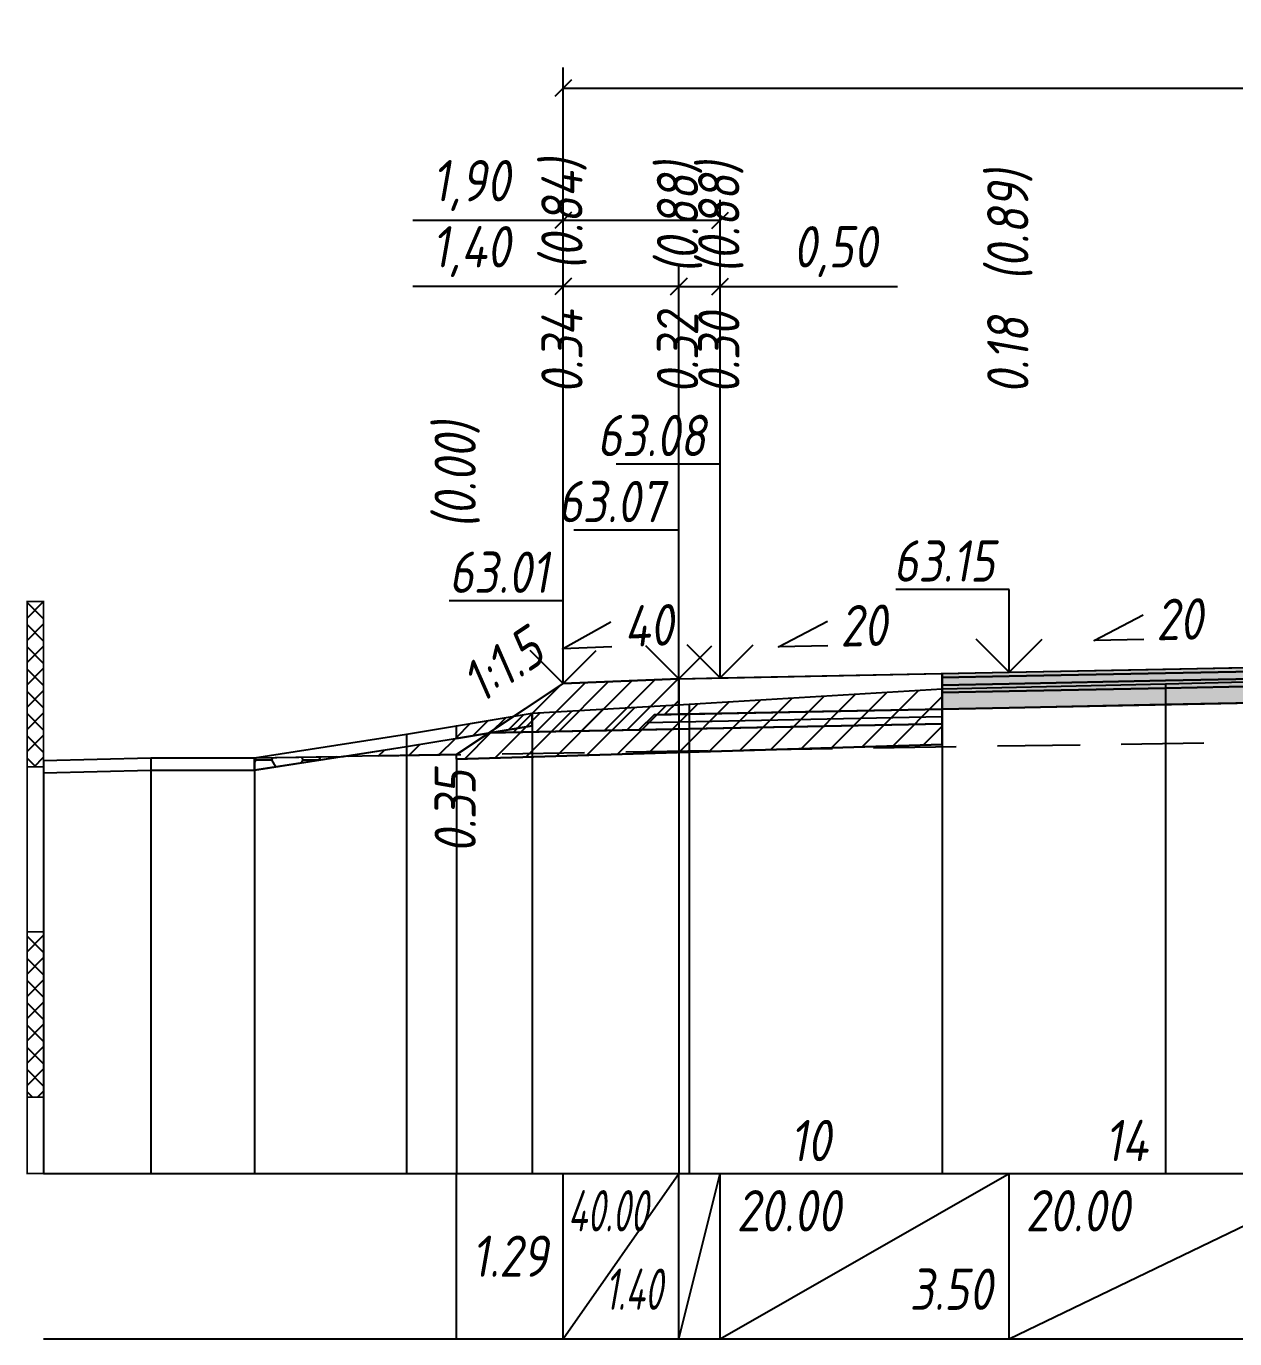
# Model space of a CAD drawing. Extents: x -717 to 1451, y -133302 to 233.
# Drawn here: x 78.9 to 152.1, y -46327 to -46247.5 of the extents above; entities that cross this region are included whole.
import ezdxf
from ezdxf.enums import TextEntityAlignment as Align

# ---------------------------------------------------------------- set-up
doc = ezdxf.new("R2010")
doc.units = 0
doc.linetypes.add('штриховая', pattern=[0.75, 0.5, -0.25])
for name, color, linetype in [('Интерполированный поперечник', 2, 'Continuous'), ('Код_514', 1, 'Continuous'), ('Контур_0', 7, 'Continuous'), ('Контур_2521', 7, 'Continuous'), ('Контур_2564', 7, 'Continuous'), ('Контур_2660', 7, 'Continuous'), ('Контур_2665', 7, 'Continuous'), ('Контур_400', 7, 'Continuous'), ('Контур_508', 7, 'Continuous'), ('Контур_512', 7, 'Continuous'), ('Контур_513', 7, 'Continuous'), ('Контур_818', 7, 'Continuous'), ('Красный поперечник', 1, 'Continuous'), ('Линейка абсолютных высот', 7, 'Continuous'), ('Объём_2501', 7, 'Continuous'), ('Объём_2564', 7, 'Continuous'), ('Объём_2650', 7, 'Continuous'), ('Объём_2660', 7, 'Continuous'), ('Объём_2661', 7, 'Continuous'), ('Объём_2665', 7, 'Continuous'), ('Объём_2666', 7, 'Continuous'), ('Объём_2667', 7, 'Continuous'), ('Объём_2668', 7, 'Continuous'), ('Объём_2669', 7, 'Continuous'), ('Объём_2675', 7, 'Continuous'), ('Объём_2753', 7, 'Continuous'), ('Откосы', 7, 'Continuous'), ('Отметки покрытия', 7, 'Continuous'), ('Рабочие отметки', 7, 'Continuous'), ('Рабочие отметки доп.', 7, 'Continuous'), ('Слои выравнивания', 7, 'Continuous'), ('Таблица', 7, 'Continuous'), ('Уклоны проезжей части', 7, 'Continuous'), ('Черный поперечник', 3, 'Continuous')]:
    doc.layers.add(name, color=color, linetype=linetype)
for name, color, linetype, true_color in [('Контур_2540', 2, 'Continuous', 0xffff00), ('Контур_2560', 2, 'Continuous', 0xffff00), ('Контур_2561', 7, 'Continuous', 0xff8040), ('Контур_2562', 3, 'Continuous', 0x00ff00), ('Контур_2563', 7, 'Continuous', 0xff8000), ('Контур_2570', 7, 'Continuous', 0x80ff00), ('Контур_2725', 7, 'Continuous', 0x323232), ('Контур_2736', 4, 'Continuous', 0x00ffff), ('Контур_2737', 4, 'Continuous', 0x00ffff), ('Контур_2738', 4, 'Continuous', 0x00ffff), ('Контур_2739', 4, 'Continuous', 0x00ffff), ('Контур_2741', 4, 'Continuous', 0x00ffff), ('Контур_2742', 4, 'Continuous', 0x00ffff), ('Контур_2743', 4, 'Continuous', 0x00ffff), ('Контур_2744', 7, 'Continuous', 0xa4ffff), ('Контур_2745', 7, 'Continuous', 0xa4ffff), ('Контур_2747', 4, 'Continuous', 0x00ffff), ('Контур_2748', 4, 'Continuous', 0x00ffff), ('Контур_2749', 4, 'Continuous', 0x00ffff), ('Контур_2750', 4, 'Continuous', 0x00ffff), ('Контур_2751', 4, 'Continuous', 0x00ffff), ('Контур_2752', 4, 'Continuous', 0x00ffff), ('Контур_2760', 7, 'Continuous', 0x323232), ('Контур_2761', 7, 'Continuous', 0x323232), ('Контур_2762', 7, 'Continuous', 0x323232), ('Контур_2763', 7, 'Continuous', 0x323232), ('Контур_402', 7, 'Continuous', 0xff6464), ('Контур_703', 4, 'Continuous', 0x00ffff), ('Контур_705', 4, 'Continuous', 0x00ffff), ('Контур_707', 4, 'Continuous', 0x00ffff), ('Контур_720', 131, 'Continuous', 0xaaffff), ('Объём_2500', 7, 'Continuous', 0xc0c0c0), ('Объём_2520', 7, 'Continuous', 0x80ffff), ('Объём_2540', 2, 'Continuous', 0xffff00), ('Объём_2560', 2, 'Continuous', 0xffff00), ('Объём_2561', 7, 'Continuous', 0xff8040), ('Объём_2562', 3, 'Continuous', 0x00ff00), ('Объём_2563', 7, 'Continuous', 0xff8000), ('Объём_2570', 7, 'Continuous', 0x80ff00), ('Объём_2600', 7, 'Continuous', 0x808000), ('Объём_2746', 2, 'Continuous', 0xffff00)]:
    doc.layers.add(name, color=color, linetype=linetype, true_color=true_color)
doc.styles.get("Standard").update_dxf_attribs({"font": 'txt', "height": 2.5})
doc.styles.add('М', font='romand.shx', dxfattribs={"width": 0.8, "oblique": 10, "height": 2.5})
doc.dimstyles.new('ISO-25', dxfattribs={"dimtxt": 2.5, "dimasz": 2.5, "dimexe": 1.25, "dimexo": 0.625, "dimtad": 1, "dimtxsty": 'Standard', "dimcen": 2.5, "dimadec": 0, "dimazin": 0, "dimtfac": 1, "dimtmove": 0, "dimatfit": 3, "dimfxl": 1, "dimarcsym": 0})
pattern_1 = [(45.0000013, (0, 0), (-0.67351924, 0.673519211), []), (135.0000003, (0, 0), (-0.673519222, -0.67351923), [])]

# ---------------------------------------------------------------- blocks, each defined once
blk = doc.blocks.new('_Oblique')
at = {"color": 0, "linetype": 'ByBlock', "lineweight": -2}
blk.add_line((-0.5, -0.5), (0.5, 0.5), dxfattribs=at)
blk = doc.blocks.new('*D1091')
at = {"color": 0, "lineweight": -2, "transparency": 16777216}
for p, q in [((111.467, -46286.764), (111.467, -46262.044)), ((118.467, -46286.484), (118.467, -46262.044)), ((111.467, -46263.294), (102.355, -46263.294)), ((118.467, -46263.294), (111.467, -46263.294))]:
    blk.add_line(p, q, dxfattribs=at)
at = {"layer": 'Defpoints', "color": 0, "transparency": 16777216}
for p in [(118.467, -46263.294), (111.467, -46287.389), (118.467, -46287.109)]:
    blk.add_point(p, dxfattribs=at)
at = {"color": 0, "lineweight": -2, "transparency": 16777216, "rotation": 180}
blk.add_blockref('_Oblique', (111.467, -46263.294), dxfattribs=at)
at = {"color": 0, "lineweight": -2, "transparency": 16777216}
blk.add_blockref('_Oblique', (118.467, -46263.294), dxfattribs=at)
at = {"color": 0, "transparency": 16777216, "insert": (105.896, -46261.181), "char_height": 2.5, "width": 8.75, "attachment_point": 5, "style": 'М'}
blk.add_mtext('1,40', dxfattribs=at)
blk = doc.blocks.new('*D1093')
at = {"color": 0, "lineweight": -2, "transparency": 16777216}
for p, q in [((118.467, -46286.484), (118.467, -46262.044)), ((120.967, -46286.434), (120.967, -46262.044)), ((118.467, -46263.294), (120.967, -46263.294)), ((120.967, -46263.294), (131.698, -46263.294))]:
    blk.add_line(p, q, dxfattribs=at)
at = {"layer": 'Defpoints', "color": 0, "transparency": 16777216}
for p in [(120.967, -46263.294), (118.467, -46287.109), (120.967, -46287.059)]:
    blk.add_point(p, dxfattribs=at)
at = {"color": 0, "lineweight": -2, "transparency": 16777216, "rotation": 180}
blk.add_blockref('_Oblique', (118.467, -46263.294), dxfattribs=at)
at = {"color": 0, "lineweight": -2, "transparency": 16777216}
blk.add_blockref('_Oblique', (120.967, -46263.294), dxfattribs=at)
at = {"color": 0, "transparency": 16777216, "insert": (127.936, -46261.181), "char_height": 2.5, "width": 9.16667, "attachment_point": 5, "style": 'М'}
blk.add_mtext('0,50', dxfattribs=at)
blk = doc.blocks.new('*D1096')
at = {"color": 0, "lineweight": -2, "transparency": 16777216}
for p, q in [((111.467, -46286.764), (111.467, -46258.044)), ((120.967, -46286.434), (120.967, -46258.044)), ((111.467, -46259.294), (102.355, -46259.294)), ((120.967, -46259.294), (111.467, -46259.294))]:
    blk.add_line(p, q, dxfattribs=at)
at = {"layer": 'Defpoints', "color": 0, "transparency": 16777216}
for p in [(120.967, -46259.294), (111.467, -46287.389), (120.967, -46287.059)]:
    blk.add_point(p, dxfattribs=at)
at = {"color": 0, "lineweight": -2, "transparency": 16777216, "rotation": 180}
blk.add_blockref('_Oblique', (111.467, -46259.294), dxfattribs=at)
at = {"color": 0, "lineweight": -2, "transparency": 16777216}
blk.add_blockref('_Oblique', (120.967, -46259.294), dxfattribs=at)
at = {"color": 0, "transparency": 16777216, "insert": (105.896, -46257.181), "char_height": 2.5, "width": 8.75, "attachment_point": 5, "style": 'М'}
blk.add_mtext('1,90', dxfattribs=at)
blk = doc.blocks.new('*D1097')
at = {"color": 0, "lineweight": -2, "transparency": 16777216}
for p, q in [((111.467, -46286.764), (111.467, -46250.044)), ((206.967, -46286.764), (206.967, -46250.044)), ((111.467, -46251.294), (206.967, -46251.294))]:
    blk.add_line(p, q, dxfattribs=at)
at = {"layer": 'Defpoints', "color": 0, "transparency": 16777216}
for p in [(206.967, -46251.294), (111.467, -46287.389), (206.967, -46287.389)]:
    blk.add_point(p, dxfattribs=at)
at = {"color": 0, "lineweight": -2, "transparency": 16777216, "rotation": 180}
blk.add_blockref('_Oblique', (111.467, -46251.294), dxfattribs=at)
at = {"color": 0, "lineweight": -2, "transparency": 16777216}
blk.add_blockref('_Oblique', (206.967, -46251.294), dxfattribs=at)
at = {"color": 0, "transparency": 16777216, "insert": (159.217, -46249.181), "char_height": 2.5, "width": 10.41667, "attachment_point": 5, "style": 'М'}
blk.add_mtext('19,10', dxfattribs=at)

msp = doc.modelspace()

# ---------------------------------------------------------------- hatches: boundary and pattern name
at = {"layer": 'Линейка абсолютных высот'}
h = msp.add_hatch(dxfattribs=at)
h.set_pattern_fill('ANSI37', scale=0.3, style=0)
h.set_pattern_definition(pattern_1)
h.paths.add_polyline_path([(80, -46292.372), (80, -46282.372), (79, -46282.372), (79, -46292.372)])
h = msp.add_hatch(dxfattribs=at)
h.set_pattern_fill('ANSI37', scale=0.3, style=0)
h.set_pattern_definition(pattern_1)
h.paths.add_polyline_path([(80, -46312.372), (80, -46302.372), (79, -46302.372), (79, -46312.372)])
at = {"layer": 'Объём_2563'}
h = msp.add_hatch(dxfattribs=at)
h.set_pattern_fill('ANSI31', color=256, scale=0.3)
h.paths.add_polyline_path([(111.467, -46287.326), (118.467, -46287.046), (118.467, -46289.196), (116.967, -46289.226), (116.049, -46290.145), (106.967, -46290.326)])
at = {"layer": 'Объём_2570'}
h = msp.add_hatch(dxfattribs=at)
h.set_pattern_fill('ANSI31', color=256, scale=0.2)
h.paths.add_polyline_path([(109.591, -46289.886), (105, -46290.651), (105, -46289.901), (109.591, -46289.136)])
at = {"layer": 'Объём_2600'}
h = msp.add_hatch(dxfattribs=at)
h.set_pattern_fill('ANSI31', color=6, scale=0.4)
h.paths.add_polyline_path([(105, -46291.908), (105, -46291.638), (98.157, -46291.747), (101.977, -46291.154), (109.591, -46289.886), (109.591, -46289.136), (119.1, -46288.588), (134.41, -46287.657), (134.41, -46291.026)])
h = msp.add_hatch(dxfattribs=at)
h.set_pattern_fill('HONEY', color=5, scale=0.3)
h.paths.add_polyline_path([(92.767, -46292.583), (92.767, -46291.833), (98.157, -46291.747)])
at = {"layer": 'Слои выравнивания'}
for color, points in [(2, [(134.41, -46286.727), (138.467, -46286.646), (147.929, -46286.457), (157.523, -46286.265), (159.217, -46286.231), (159.217, -46286.481), (157.523, -46286.515), (147.929, -46286.707), (138.467, -46286.896), (134.41, -46286.977)]), (3, [(134.41, -46286.977), (138.467, -46286.896), (147.929, -46286.707), (157.523, -46286.515), (159.217, -46286.481), (159.217, -46286.931), (157.523, -46286.965), (147.929, -46287.157), (138.467, -46287.346), (134.41, -46287.427)]), (4, [(134.41, -46287.427), (138.467, -46287.346), (147.929, -46287.157), (157.523, -46286.965), (159.217, -46286.931), (159.217, -46287.381), (157.523, -46287.415), (147.929, -46287.607), (138.467, -46287.796), (134.41, -46287.877)]), (5, [(134.41, -46287.877), (138.467, -46287.796), (147.929, -46287.607), (157.523, -46287.415), (159.217, -46287.381), (159.217, -46288.381), (157.523, -46288.415), (147.929, -46288.607), (138.467, -46288.796), (134.41, -46288.877)])]:
    msp.add_hatch(color=color, dxfattribs=at).paths.add_polyline_path(points)

# ---------------------------------------------------------------- linework, layer by layer
at = {"layer": 'Интерполированный поперечник', "linetype": 'штриховая', "ltscale": 10, "flags": 128}
msp.add_lwpolyline([(92.767, -46291.833), (209.59, -46289.967)], dxfattribs=at)
at = {"layer": 'Код_514'}
for p, q in [((105, -46327), (105, -46317)), ((111.467, -46327), (111.467, -46317)), ((111.467, -46327), (118.467, -46317)), ((118.467, -46327), (118.467, -46317)), ((118.467, -46327), (120.967, -46317)), ((120.967, -46327), (120.967, -46317)), ((120.967, -46327), (138.467, -46317)), ((138.467, -46327), (138.467, -46317)), ((138.467, -46327), (159.217, -46317))]:
    msp.add_line(p, q, dxfattribs=at)
at = {"layer": 'Контур_0', "flags": 128}
for points in [[(120.967, -46289.146), (118.467, -46289.196), (118.467, -46287.046), (134.41, -46286.727), (134.41, -46288.877), (120.967, -46289.146), (120.967, -46289.146)], [(111.467, -46287.326), (105, -46291.638), (105, -46291.638), (105, -46291.638), (105, -46291.638), (105, -46291.638), (105, -46291.638), (105, -46291.638), (105, -46291.638), (105, -46291.638), (105, -46291.638), (105, -46291.638), (105, -46291.638), (105, -46291.638), (105, -46291.638), (105, -46291.638)], [(111.467, -46287.326), (105, -46291.638), (105, -46291.638), (105, -46291.638), (105, -46291.638), (105, -46291.638), (105, -46291.638), (105, -46291.638), (105, -46291.638), (105, -46291.638), (105, -46291.638), (105, -46291.638), (105, -46291.638), (105, -46291.638), (105, -46291.638), (105, -46291.638), (105, -46291.638), (105, -46291.638), (105, -46291.638), (105, -46291.638), (105, -46291.638), (105, -46291.638), (105, -46291.638), (105, -46291.638), (105, -46291.638), (105, -46291.638), (105, -46291.638), (105, -46291.638), (105, -46291.638), (105, -46291.638)], [(106.967, -46290.326), (116.049, -46290.145), (116.967, -46289.226), (118.467, -46289.196)], [(116.967, -46289.226), (134.41, -46288.877), (134.41, -46289.777), (116.049, -46290.145), (116.967, -46289.226), (116.967, -46289.226)]]:
    msp.add_lwpolyline(points, dxfattribs=at)
at = {"layer": 'Контур_2521', "color": 250, "flags": 128}
msp.add_lwpolyline([(116.508, -46289.686), (134.41, -46289.327)], dxfattribs=at)
at = {"layer": 'Контур_2540', "flags": 128}
msp.add_lwpolyline([(106.967, -46290.326), (134.41, -46289.777), (134.41, -46291.026), (105, -46291.908), (105, -46291.638), (106.967, -46290.326), (106.967, -46290.326)], dxfattribs=at)
at = {"layer": 'Контур_2560', "flags": 128}
msp.add_lwpolyline([(111.467, -46287.326), (111.467, -46287.326), (111.467, -46287.326), (118.467, -46287.046)], dxfattribs=at)
at = {"layer": 'Контур_2561', "flags": 128}
msp.add_lwpolyline([(118.467, -46287.046), (118.467, -46287.046), (111.467, -46287.326), (111.467, -46287.326), (118.467, -46287.046)], dxfattribs=at)
at = {"layer": 'Контур_2562', "flags": 128}
msp.add_lwpolyline([(111.467, -46287.326), (111.467, -46287.326), (111.467, -46287.326), (111.467, -46287.326), (111.467, -46287.326)], dxfattribs=at)
at = {"layer": 'Контур_2563', "flags": 128}
msp.add_lwpolyline([(111.467, -46287.326), (118.467, -46287.046), (118.467, -46289.196), (116.967, -46289.226), (116.049, -46290.145), (106.967, -46290.326), (111.467, -46287.326), (111.467, -46287.326)], dxfattribs=at)
at = {"layer": 'Контур_2564', "flags": 128}
msp.add_lwpolyline([(111.467, -46287.326), (118.467, -46287.046)], dxfattribs=at)
at = {"layer": 'Контур_2570', "flags": 128}
msp.add_lwpolyline([(80, -46292.734), (86.492, -46292.586), (92.767, -46292.583), (92.767, -46292.583), (101.977, -46291.154), (109.591, -46289.886), (109.591, -46289.136), (119.1, -46288.588), (134.41, -46287.657), (147.929, -46287.344), (157.523, -46287.103), (159.217, -46287.121), (170.586, -46287.246), (179.55, -46287.326), (188.486, -46287.787), (202.66, -46288.531), (202.66, -46289.281), (208.724, -46290.541), (209.59, -46290.717), (209.59, -46290.717), (210.464, -46290.667), (238.872, -46289.099)], dxfattribs=at)
at = {"layer": 'Контур_2660', "flags": 128}
msp.add_lwpolyline([(105, -46291.908), (134.41, -46291.026)], dxfattribs=at)
at = {"layer": 'Контур_2665', "flags": 128}
msp.add_lwpolyline([(111.467, -46287.326), (111.467, -46287.326)], dxfattribs=at)
at = {"layer": 'Контур_2725', "flags": 128}
msp.add_lwpolyline([(134.41, -46288.877), (138.467, -46288.796), (147.929, -46288.607), (157.523, -46288.415), (159.217, -46288.381), (170.586, -46288.609), (178.486, -46288.767), (179.55, -46288.788)], dxfattribs=at)
at = {"layer": 'Контур_2736', "flags": 128}
msp.add_lwpolyline([(111.467, -46287.326), (105, -46291.638)], dxfattribs=at)
at = {"layer": 'Контур_2737', "flags": 128}
msp.add_lwpolyline([(105, -46291.638), (105, -46291.638)], dxfattribs=at)
at = {"layer": 'Контур_2738', "flags": 128}
msp.add_lwpolyline([(105, -46291.638), (105, -46291.638)], dxfattribs=at)
at = {"layer": 'Контур_2739', "flags": 128}
msp.add_lwpolyline([(105, -46291.638), (105, -46291.638)], dxfattribs=at)
at = {"layer": 'Контур_2741', "flags": 128}
msp.add_lwpolyline([(105, -46291.638), (105, -46291.638)], dxfattribs=at)
at = {"layer": 'Контур_2742', "flags": 128}
msp.add_lwpolyline([(105, -46291.638), (105, -46291.638)], dxfattribs=at)
at = {"layer": 'Контур_2743', "flags": 128}
msp.add_lwpolyline([(105, -46291.638), (105, -46291.638)], dxfattribs=at)
at = {"layer": 'Контур_2744', "flags": 128}
msp.add_lwpolyline([(105, -46291.638), (105, -46291.638)], dxfattribs=at)
msp.add_lwpolyline([(105, -46291.638), (105, -46291.638)], dxfattribs=at)
msp.add_lwpolyline([(105, -46291.638), (105, -46291.638)], dxfattribs=at)
msp.add_lwpolyline([(105, -46291.638), (105, -46291.638)], dxfattribs=at)
msp.add_lwpolyline([(105, -46291.638), (105, -46291.638)], dxfattribs=at)
msp.add_lwpolyline([(105, -46291.638), (105, -46291.638)], dxfattribs=at)
at = {"layer": 'Контур_2745', "flags": 128}
msp.add_lwpolyline([(105, -46291.638), (105, -46291.638)], dxfattribs=at)
msp.add_lwpolyline([(105, -46291.638), (105, -46291.638)], dxfattribs=at)
msp.add_lwpolyline([(105, -46291.638), (105, -46291.638)], dxfattribs=at)
msp.add_lwpolyline([(105, -46291.638), (105, -46291.638)], dxfattribs=at)
msp.add_lwpolyline([(105, -46291.638), (105, -46291.638)], dxfattribs=at)
msp.add_lwpolyline([(105, -46291.638), (105, -46291.638)], dxfattribs=at)
at = {"layer": 'Контур_2747', "flags": 128}
msp.add_lwpolyline([(105, -46291.638), (105, -46291.638)], dxfattribs=at)
at = {"layer": 'Контур_2748', "flags": 128}
msp.add_lwpolyline([(105, -46291.638), (105, -46291.638)], dxfattribs=at)
at = {"layer": 'Контур_2749', "flags": 128}
msp.add_lwpolyline([(105, -46291.638), (105, -46291.638)], dxfattribs=at)
at = {"layer": 'Контур_2750', "flags": 128}
msp.add_lwpolyline([(105, -46291.638), (105, -46291.638)], dxfattribs=at)
at = {"layer": 'Контур_2751', "flags": 128}
msp.add_lwpolyline([(105, -46291.638), (105, -46291.638)], dxfattribs=at)
at = {"layer": 'Контур_2752', "flags": 128}
msp.add_lwpolyline([(105, -46291.638), (105, -46291.638)], dxfattribs=at)
at = {"layer": 'Контур_2760', "flags": 128}
msp.add_lwpolyline([(134.41, -46286.727), (138.467, -46286.646), (147.929, -46286.457), (157.523, -46286.265), (159.217, -46286.231), (170.586, -46286.459), (178.486, -46286.617), (179.55, -46286.638)], dxfattribs=at)
at = {"layer": 'Контур_2761', "flags": 128}
msp.add_lwpolyline([(134.41, -46286.977), (138.467, -46286.896), (147.929, -46286.707), (157.523, -46286.515), (159.217, -46286.481), (170.586, -46286.709), (178.486, -46286.867), (179.55, -46286.888)], dxfattribs=at)
at = {"layer": 'Контур_2762', "flags": 128}
msp.add_lwpolyline([(134.41, -46287.427), (138.467, -46287.346), (147.929, -46287.157), (157.523, -46286.965), (159.217, -46286.931), (170.586, -46287.159), (178.486, -46287.317), (179.55, -46287.338)], dxfattribs=at)
at = {"layer": 'Контур_2763', "flags": 128}
msp.add_lwpolyline([(134.41, -46287.877), (138.467, -46287.796), (147.929, -46287.607), (157.523, -46287.415), (159.217, -46287.381), (170.586, -46287.609), (178.486, -46287.767), (179.55, -46287.788)], dxfattribs=at)
at = {"layer": 'Контур_400', "flags": 128}
msp.add_lwpolyline([(118.467, -46287.046), (120.967, -46286.996), (120.967, -46286.996), (120.967, -46286.996), (120.967, -46286.996), (120.967, -46286.996), (120.967, -46286.996), (138.467, -46286.646), (159.217, -46286.231)], dxfattribs=at)
at = {"layer": 'Контур_402', "flags": 128}
msp.add_lwpolyline([(105, -46291.908), (134.41, -46291.026), (134.41, -46288.877), (159.217, -46288.381), (179.55, -46288.788), (179.55, -46290.891), (213.858, -46291.921)], dxfattribs=at)
at = {"layer": 'Контур_508', "flags": 128}
msp.add_lwpolyline([(105, -46291.908), (134.41, -46291.026), (134.41, -46288.877), (159.217, -46288.381), (179.55, -46288.788), (179.55, -46290.891), (213.858, -46291.921), (221.478, -46297), (223.478, -46297), (236.236, -46288.494)], dxfattribs=at)
at = {"layer": 'Контур_512', "flags": 128}
msp.add_lwpolyline([(105, -46291.908), (134.41, -46291.026)], dxfattribs=at)
at = {"layer": 'Контур_513', "flags": 128}
msp.add_lwpolyline([(105, -46291.908), (134.41, -46291.026), (134.41, -46288.877), (159.217, -46288.381), (179.55, -46288.788), (179.55, -46290.891), (213.858, -46291.921), (221.478, -46297), (223.478, -46297), (236.236, -46288.494)], dxfattribs=at)
at = {"layer": 'Контур_703', "flags": 128}
for points in [[(111.467, -46287.326), (105, -46291.638)], [(105, -46291.638), (105, -46291.638)]]:
    msp.add_lwpolyline(points, dxfattribs=at)
at = {"layer": 'Контур_705', "flags": 128}
msp.add_lwpolyline([(105, -46291.638), (105, -46291.638)], dxfattribs=at)
at = {"layer": 'Контур_707', "flags": 128}
msp.add_lwpolyline([(105, -46291.638), (105, -46291.638)], dxfattribs=at)
at = {"layer": 'Контур_720', "flags": 128}
msp.add_lwpolyline([(105, -46291.638), (105, -46291.638)], dxfattribs=at)
at = {"layer": 'Контур_818', "flags": 128}
msp.add_lwpolyline([(105, -46290.651), (109.591, -46289.886), (109.591, -46289.136), (119.1, -46288.588), (134.41, -46287.657), (147.929, -46287.344), (157.523, -46287.103), (159.217, -46287.121), (170.586, -46287.246), (179.55, -46287.326), (188.486, -46287.787), (202.66, -46288.531), (202.66, -46289.281), (208.724, -46290.541), (209.59, -46290.717), (209.59, -46290.717), (210.464, -46290.667), (236.236, -46289.244)], dxfattribs=at)
at = {"layer": 'Красный поперечник'}
for p, q in [((120.967, -46286.996), (138.467, -46286.646)), ((138.467, -46286.646), (159.217, -46286.231)), ((105, -46291.638), (111.467, -46287.326)), ((111.467, -46287.326), (118.467, -46287.046)), ((118.467, -46287.046), (120.967, -46286.996)), ((134.41, -46291.026), (134.41, -46317)), ((105, -46291.908), (105, -46317))]:
    msp.add_line(p, q, dxfattribs=at)
at = {"layer": 'Линейка абсолютных высот', "color": 7, "const_width": 0.1, "flags": 128}
for points in [[(80, -46292.372), (80, -46282.372), (79, -46282.372), (79, -46292.372), (80, -46292.372)], [(80, -46302.372), (80, -46292.372), (79, -46292.372), (79, -46302.372), (80, -46302.372)], [(80, -46312.372), (80, -46302.372), (79, -46302.372), (79, -46312.372), (80, -46312.372)], [(80, -46317), (80, -46312.372), (79, -46312.372), (79, -46317), (80, -46317)]]:
    msp.add_lwpolyline(points, dxfattribs=at)
at = {"layer": 'Объём_2500', "flags": 128}
msp.add_lwpolyline([(120.967, -46289.146), (118.467, -46289.196), (118.467, -46287.046), (134.41, -46286.727), (134.41, -46288.877), (120.967, -46289.146), (120.967, -46289.146)], dxfattribs=at)
at = {"layer": 'Объём_2501', "flags": 128}
msp.add_lwpolyline([(118.467, -46287.046), (120.967, -46286.996), (120.967, -46286.996), (120.967, -46286.996), (120.967, -46286.996), (120.967, -46286.996), (120.967, -46286.996), (138.467, -46286.646), (159.217, -46286.231)], dxfattribs=at)
at = {"layer": 'Объём_2520', "color": 250, "flags": 128}
msp.add_lwpolyline([(116.967, -46289.226), (134.41, -46288.877), (134.41, -46289.777), (116.049, -46290.145), (116.967, -46289.226), (116.967, -46289.226)], dxfattribs=at)
at = {"layer": 'Объём_2540', "flags": 128}
msp.add_lwpolyline([(106.967, -46290.326), (134.41, -46289.777), (134.41, -46291.026), (105, -46291.908), (105, -46291.638), (106.967, -46290.326), (106.967, -46290.326)], dxfattribs=at)
at = {"layer": 'Объём_2560', "flags": 128}
msp.add_lwpolyline([(111.467, -46287.326), (111.467, -46287.326), (111.467, -46287.326), (118.467, -46287.046)], dxfattribs=at)
at = {"layer": 'Объём_2561', "flags": 128}
msp.add_lwpolyline([(118.467, -46287.046), (118.467, -46287.046), (111.467, -46287.326), (111.467, -46287.326), (118.467, -46287.046)], dxfattribs=at)
at = {"layer": 'Объём_2562', "flags": 128}
msp.add_lwpolyline([(111.467, -46287.326), (111.467, -46287.326), (111.467, -46287.326), (111.467, -46287.326), (111.467, -46287.326)], dxfattribs=at)
at = {"layer": 'Объём_2563', "color": 250, "flags": 128}
msp.add_lwpolyline([(111.467, -46287.326), (118.467, -46287.046), (118.467, -46289.196), (116.967, -46289.226), (116.049, -46290.145), (106.967, -46290.326), (111.467, -46287.326), (111.467, -46287.326)], dxfattribs=at)
at = {"layer": 'Объём_2564', "flags": 128}
msp.add_lwpolyline([(111.467, -46287.326), (118.467, -46287.046)], dxfattribs=at)
at = {"layer": 'Объём_2570', "flags": 128}
msp.add_lwpolyline([(109.591, -46289.886), (105, -46290.651), (105, -46289.901), (109.591, -46289.136), (109.591, -46289.886), (109.591, -46289.886)], dxfattribs=at)
at = {"layer": 'Объём_2600', "color": 5, "flags": 128}
msp.add_lwpolyline([(92.767, -46292.583), (92.767, -46291.833), (98.157, -46291.747), (92.767, -46292.583), (92.767, -46292.583)], dxfattribs=at)
at = {"layer": 'Объём_2650', "color": 6, "flags": 128}
msp.add_lwpolyline([(105, -46291.908), (105, -46291.638), (98.157, -46291.747), (101.977, -46291.154), (109.591, -46289.886), (109.591, -46289.136), (119.1, -46288.588), (134.41, -46287.657), (134.41, -46291.026), (105, -46291.908), (105, -46291.908)], dxfattribs=at)
at = {"layer": 'Объём_2660', "flags": 128}
msp.add_lwpolyline([(105, -46291.908), (134.41, -46291.026)], dxfattribs=at)
at = {"layer": 'Объём_2661', "flags": 128}
msp.add_lwpolyline([(111.467, -46287.326), (105, -46291.638)], dxfattribs=at)
at = {"layer": 'Объём_2665', "flags": 128}
msp.add_lwpolyline([(111.467, -46287.326), (111.467, -46287.326)], dxfattribs=at)
at = {"layer": 'Объём_2666', "flags": 128}
msp.add_lwpolyline([(111.467, -46287.326), (105, -46291.638)], dxfattribs=at)
at = {"layer": 'Объём_2667', "flags": 128}
msp.add_lwpolyline([(105, -46291.638), (105, -46291.638)], dxfattribs=at)
msp.add_lwpolyline([(105, -46291.638), (105, -46291.638)], dxfattribs=at)
at = {"layer": 'Объём_2668', "flags": 128}
msp.add_lwpolyline([(105, -46291.638), (105, -46291.638)], dxfattribs=at)
msp.add_lwpolyline([(105, -46291.638), (105, -46291.638)], dxfattribs=at)
at = {"layer": 'Объём_2669', "flags": 128}
msp.add_lwpolyline([(105, -46291.638), (105, -46291.638)], dxfattribs=at)
msp.add_lwpolyline([(105, -46291.638), (105, -46291.638)], dxfattribs=at)
at = {"layer": 'Объём_2675', "flags": 128}
msp.add_lwpolyline([(105, -46291.638), (105, -46291.638)], dxfattribs=at)
msp.add_lwpolyline([(105, -46291.638), (105, -46291.638)], dxfattribs=at)
msp.add_lwpolyline([(105, -46291.638), (105, -46291.638)], dxfattribs=at)
msp.add_lwpolyline([(105, -46291.638), (105, -46291.638)], dxfattribs=at)
msp.add_lwpolyline([(105, -46291.638), (105, -46291.638)], dxfattribs=at)
msp.add_lwpolyline([(105, -46291.638), (105, -46291.638)], dxfattribs=at)
msp.add_lwpolyline([(105, -46291.638), (105, -46291.638)], dxfattribs=at)
msp.add_lwpolyline([(105, -46291.638), (105, -46291.638)], dxfattribs=at)
msp.add_lwpolyline([(105, -46291.638), (105, -46291.638)], dxfattribs=at)
msp.add_lwpolyline([(105, -46291.638), (105, -46291.638)], dxfattribs=at)
msp.add_lwpolyline([(105, -46291.638), (105, -46291.638)], dxfattribs=at)
msp.add_lwpolyline([(105, -46291.638), (105, -46291.638)], dxfattribs=at)
at = {"layer": 'Объём_2746', "flags": 128}
msp.add_lwpolyline([(109.591, -46289.886), (109.591, -46289.136), (119.1, -46288.588), (134.41, -46287.657), (134.41, -46291.026), (105, -46291.908), (105, -46291.638), (106.974, -46290.322), (109.591, -46289.886), (109.591, -46289.886)], dxfattribs=at)
at = {"layer": 'Объём_2753', "flags": 128}
msp.add_lwpolyline([(134.41, -46286.727), (134.41, -46286.727)], dxfattribs=at)
at = {"layer": 'Откосы', "color": 1, "flags": 128}
for points in [[(114.419, -46285.103), (111.422, -46285.223), (114.359, -46283.605)], [(127.491, -46285.055), (124.492, -46285.115), (127.461, -46283.555)], [(146.616, -46284.672), (143.617, -46284.732), (146.586, -46283.172)]]:
    msp.add_lwpolyline(points, dxfattribs=at)
at = {"layer": 'Отметки покрытия', "color": 1}
for p, q in [((120.967, -46274.046), (114.667, -46274.046)), ((120.967, -46286.996), (120.967, -46274.046)), ((118.467, -46278.046), (112.117, -46278.046)), ((118.467, -46287.046), (118.467, -46278.046)), ((138.467, -46281.646), (131.617, -46281.646)), ((138.467, -46286.646), (138.467, -46281.646)), ((111.467, -46282.326), (104.567, -46282.326)), ((111.467, -46287.326), (111.467, -46282.326)), ((118.467, -46287.046), (116.467, -46285.046)), ((118.467, -46287.046), (120.467, -46285.046)), ((120.967, -46286.996), (118.967, -46284.996)), ((120.967, -46286.996), (122.967, -46284.996)), ((138.467, -46286.646), (136.467, -46284.646)), ((138.467, -46286.646), (140.467, -46284.646)), ((111.467, -46287.326), (109.467, -46285.326)), ((111.467, -46287.326), (113.467, -46285.326))]:
    msp.add_line(p, q, dxfattribs=at)
at = {"layer": 'Слои выравнивания'}
for p, q in [((134.41, -46286.727), (134.41, -46317)), ((118.467, -46287.046), (118.467, -46317))]:
    msp.add_line(p, q, dxfattribs=at)
at = {"layer": 'Слои выравнивания', "color": 2, "flags": 128}
msp.add_lwpolyline([(134.41, -46286.727), (138.467, -46286.646), (147.929, -46286.457), (157.523, -46286.265), (159.217, -46286.231), (159.217, -46286.481), (157.523, -46286.515), (147.929, -46286.707), (138.467, -46286.896), (134.41, -46286.977)], close=True, dxfattribs=at)
at = {"layer": 'Слои выравнивания', "color": 3, "flags": 128}
msp.add_lwpolyline([(134.41, -46286.977), (138.467, -46286.896), (147.929, -46286.707), (157.523, -46286.515), (159.217, -46286.481), (159.217, -46286.931), (157.523, -46286.965), (147.929, -46287.157), (138.467, -46287.346), (134.41, -46287.427)], close=True, dxfattribs=at)
at = {"layer": 'Слои выравнивания', "color": 4, "flags": 128}
msp.add_lwpolyline([(134.41, -46287.427), (138.467, -46287.346), (147.929, -46287.157), (157.523, -46286.965), (159.217, -46286.931), (159.217, -46287.381), (157.523, -46287.415), (147.929, -46287.607), (138.467, -46287.796), (134.41, -46287.877)], close=True, dxfattribs=at)
at = {"layer": 'Слои выравнивания', "color": 5, "flags": 128}
msp.add_lwpolyline([(134.41, -46287.877), (138.467, -46287.796), (147.929, -46287.607), (157.523, -46287.415), (159.217, -46287.381), (159.217, -46288.381), (157.523, -46288.415), (147.929, -46288.607), (138.467, -46288.796), (134.41, -46288.877)], close=True, dxfattribs=at)
at = {"layer": 'Таблица'}
for p, q in [((80, -46317), (261.236, -46317)), ((80, -46327), (261.236, -46327))]:
    msp.add_line(p, q, dxfattribs=at)
at = {"layer": 'Черный поперечник', "color": 7}
for p, q in [((134.41, -46287.657), (134.41, -46317)), ((147.929, -46287.344), (147.929, -46317)), ((109.591, -46289.136), (109.591, -46317)), ((119.1, -46288.588), (119.1, -46317)), ((101.977, -46290.404), (101.977, -46317)), ((80, -46291.984), (80, -46317)), ((86.492, -46291.836), (86.492, -46317)), ((92.767, -46291.833), (92.767, -46317))]:
    msp.add_line(p, q, dxfattribs=at)
at = {"layer": 'Черный поперечник', "flags": 128}
msp.add_lwpolyline([(80, -46291.984), (86.492, -46291.836), (92.767, -46291.833), (101.977, -46290.404), (109.591, -46289.136), (119.1, -46288.588), (134.41, -46287.657), (147.929, -46287.344), (157.523, -46287.103), (159.217, -46287.121), (170.586, -46287.246), (179.55, -46287.326), (188.486, -46287.787), (202.66, -46288.531), (208.724, -46289.791), (209.59, -46289.967), (210.464, -46289.917), (238.872, -46288.349), (249.519, -46287.774), (250.06, -46287.759), (261.236, -46287.755)], dxfattribs=at)

# ---------------------------------------------------------------- texts
at = {"layer": 'Код_514', "style": 'М', "oblique": 10}
for s, width, p in [('40.00', 0.6, (111.742, -46318)), ('20.00', 0.8, (121.967, -46318)), ('20.00', 0.8, (139.467, -46318))]:
    msp.add_text(s, height=2.5, dxfattribs=dict(at, width=width)).set_placement(p, align=Align.TOP_LEFT)
at = {"layer": 'Код_514', "style": 'М', "oblique": 10, "width": 0.8}
msp.add_text('1.29', height=2.5, dxfattribs=at).set_placement((108.234, -46322), align=Align.MIDDLE_CENTER)
at = {"layer": 'Код_514', "style": 'М', "oblique": 10}
for s, width, p in [('1.40', 0.6, (117.467, -46326)), ('3.50', 0.8, (137.467, -46326))]:
    msp.add_text(s, height=2.5, dxfattribs=dict(at, width=width)).set_placement(p, align=Align.BOTTOM_RIGHT)
at = {"layer": 'Отметки покрытия', "color": 1, "style": 'М', "oblique": 10, "width": 0.8}
for s, p in [('63.08', (120.108, -46274.315)), ('63.07', (117.608, -46278.315)), ('63.15', (137.608, -46281.915)), ('63.01', (110.608, -46282.595))]:
    msp.add_text(s, height=2.5, dxfattribs=at).set_placement(p, align=Align.BOTTOM_RIGHT)
at = {"layer": 'Рабочие отметки', "color": 1, "style": 'М', "oblique": 10, "width": 0.8}
for s, p in [('0.32', (118.389, -46269.796)), ('0.34', (111.389, -46269.796)), ('0.30', (120.889, -46269.796)), ('0.18', (138.389, -46269.796))]:
    msp.add_text(s, height=2.5, rotation=90, dxfattribs=at).set_placement(p, align=Align.MIDDLE_LEFT)
msp.add_text('0.35', height=2.5, rotation=90, dxfattribs=at).set_placement((104.922, -46292.569), align=Align.MIDDLE_RIGHT)
at = {"layer": 'Рабочие отметки доп.', "color": 1, "style": 'М', "oblique": 10, "width": 0.8}
for s, p in [('(0.84)', (111.389, -46262.296)), ('(0.88)', (118.389, -46262.496)), ('(0.88)', (120.889, -46262.496)), ('(0.89)', (138.389, -46262.946)), ('(0.00)', (104.922, -46277.935))]:
    msp.add_text(s, height=2.5, rotation=90, dxfattribs=at).set_placement(p, align=Align.MIDDLE_LEFT)
at = {"layer": 'Слои выравнивания', "style": 'М', "oblique": 10, "width": 0.8}
for s, p in [('10', (126.438, -46317)), ('14', (145.568, -46317))]:
    msp.add_text(s, height=2.5, dxfattribs=at).set_placement(p, align=Align.BOTTOM_CENTER)
at = {"layer": 'Уклоны проезжей части', "color": 1, "style": 'М', "oblique": 10, "width": 0.8}
for s, rotation, p in [('40', 2.29061, (116.724, -46285.819)), ('20', 1.14576, (129.697, -46285.822)), ('20', 1.14576, (148.822, -46285.439)), ('1:1.5', 33.69007, (108.925, -46287.854))]:
    msp.add_text(s, height=2.5, rotation=rotation, dxfattribs=at).set_placement(p, align=Align.BOTTOM_CENTER)

# ---------------------------------------------------------------- dimensions: what is measured, and where the dimension line sits
at = {"color": 5}
dim = msp.add_linear_dim(base=(206.967, -46251.294), p1=(111.467, -46287.389), p2=(206.967, -46287.389), angle=180, dimstyle='ISO-25', override={"dimasz": 1, "dimlfac": 0.2, "dimzin": 0, "dimtxsty": 'М', "dimblk1": 'Oblique', "dimblk2": 'Oblique', "dimsah": 1}, dxfattribs=at)
dim.commit()
dim.dimension.update_dxf_attribs({"geometry": '*D1097', "text_midpoint": (159.217, -46249.181)})
for base, p1, p2, picture, middle in [((120.967, -46259.294), (111.467, -46287.389), (120.967, -46287.059), '*D1096', (105.896, -46259.294)), ((118.467, -46263.294), (111.467, -46287.389), (118.467, -46287.109), '*D1091', (105.896, -46263.294)), ((120.967, -46263.294), (118.467, -46287.109), (120.967, -46287.059), '*D1093', (127.936, -46263.294))]:
    dim = msp.add_linear_dim(base=base, p1=p1, p2=p2, angle=180, dimstyle='ISO-25', override={"dimasz": 1, "dimlfac": 0.2, "dimzin": 0, "dimtxsty": 'М', "dimblk1": 'Oblique', "dimblk2": 'Oblique', "dimsah": 1}, dxfattribs=at)
    dim.commit()
    dim.dimension.update_dxf_attribs({"geometry": picture, "text_midpoint": middle, "dimtype": 160})

doc.saveas('drawing.dxf')
